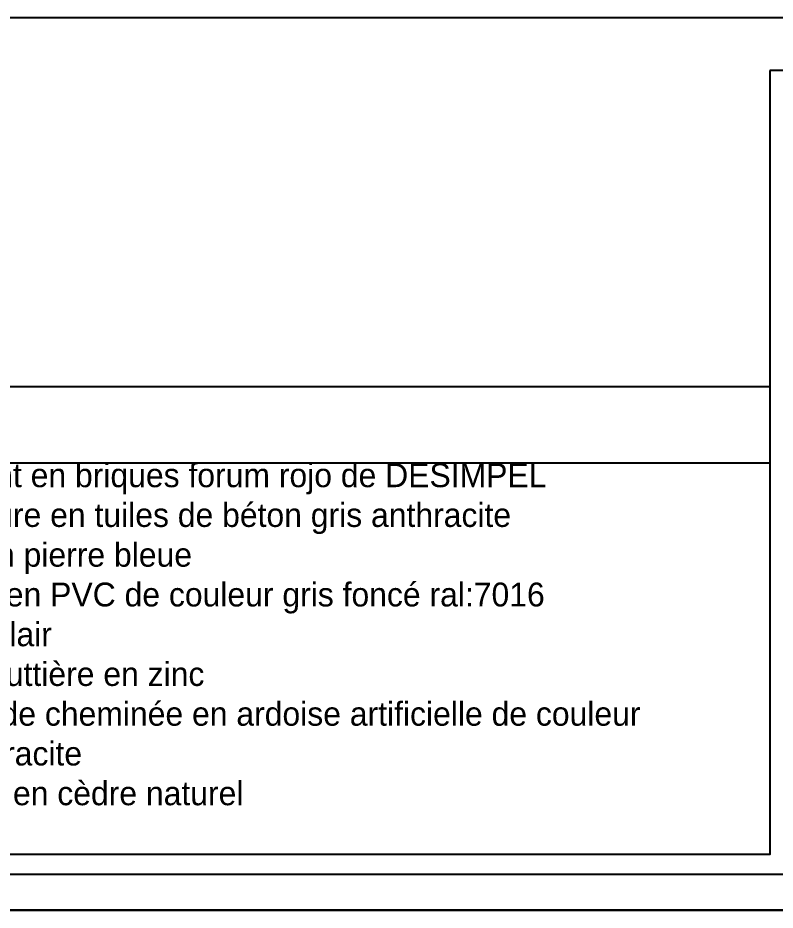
# Model space of a CAD drawing. Header units: millimetres. Extents: x -44462 to 306987, y -116160 to 12874.
# Drawn here: x -11629 to -11248, y -59878.1 to -59429.1 of the extents above; entities that cross this region are included whole.
import ezdxf

# ---------------------------------------------------------------- set-up
doc = ezdxf.new("R2010")
doc.units = ezdxf.units.MM
for name, color, linetype in [('AVP_TEXTES', 7, 'Continuous'), ('BLANC', 7, 'Continuous'), ('chassis fen.portes', 1, 'Continuous'), ('D_______TX', 2, 'Continuous'), ('TEXTE', 1, 'Continuous')]:
    doc.layers.add(name, color=color, linetype=linetype)
doc.styles.add('CENTURY GOTHIC', font='GOTHIC.TTF')

# ---------------------------------------------------------------- blocks, each defined once
blk = doc.blocks.new('PETIT CARTOUCHE_HOR')
at = {"color": 1}
blk.add_line((0, 0), (-2090, 0), dxfattribs=at)
at = {"layer": 'AVP_TEXTES', "color": 5, "linetype": 'Continuous'}
for p, q in [((-30.52, 422.47), (-233.46, 422.47)), ((-233.46, 422.47), (-233.46, 28))]:
    blk.add_line(p, q, dxfattribs=at)
at = {"layer": 'chassis fen.portes', "color": 5, "linetype": 'Continuous'}
blk.add_line((-233.46, 28), (-2071.31, 28), dxfattribs=at)
at = {"layer": 'chassis fen.portes', "color": 2, "linetype": 'Continuous'}
blk.add_line((-223.46, 18), (-2081.31, 18), dxfattribs=at)
at = {"layer": 'chassis fen.portes', "color": 1, "linetype": 'Continuous'}
blk.add_line((-2100, 0), (-86.26, 0), dxfattribs=at)
at = {"style": 'CENTURY GOTHIC'}
for tag, p, height in [('DATE', (-210.16, 171.36), 20), ('DOSSIERN°', (-210.16, 111.51), 20), ('COMMENTAIRE', (-210.16, 95.35), 12), ('COMMENTAIRESUITE', (-210.16, 79.7), 12), ('FEUILLEN°', (-221.99, 32.69), 20), ('TOTALFEUILLES', (-181.65, 32.69), 20), ('ÉCH.', (-103.23, 32.69), 12)]:
    blk.add_attdef(tag, p, '', height=height, dxfattribs=at)

msp = doc.modelspace()

# ---------------------------------------------------------------- linework, layer by layer
at = {"layer": 'BLANC'}
msp.add_line((-11078.35, -59429.12), (-12794.34, -59429.12), dxfattribs=at)
at = {"layer": 'D_______TX', "color": 8, "linetype": 'Continuous'}
for points in [[(-11832.04, -59614.55), (-11250.7, -59614.55), (-11250.7, -59653.27), (-11832.04, -59653.27)], [(-11711.17, -59614.55), (-11250.7, -59614.55), (-11250.7, -59850.09), (-11711.17, -59850.09)]]:
    msp.add_lwpolyline(points, close=True, dxfattribs=at)

# ---------------------------------------------------------------- block references
at = {"color": 1}
msp.add_blockref('PETIT CARTOUCHE_HOR', (-11017.24, -59878.1), dxfattribs=at)

# ---------------------------------------------------------------- texts
at = {"layer": 'TEXTE', "insert": (-11701.96, -59653.27), "char_height": 12, "width": 751.1492, "attachment_point": 1, "style": 'CENTURY GOTHIC'}
msp.add_mtext('-Parement en briques forum rojo de DESIMPEL\\P-Couverture en tuiles de béton gris anthracite\\P-Seuils en pierre bleue\\P-Châssis en PVC de couleur gris foncé ral:7016\\P-Vitrage clair  \\P-TD et gouttière en zinc\\P-Souche de cheminée en ardoise artificielle de couleur \\P gris anthracite\\P-Bardage en cèdre naturel', dxfattribs=at)

doc.saveas('drawing.dxf')
